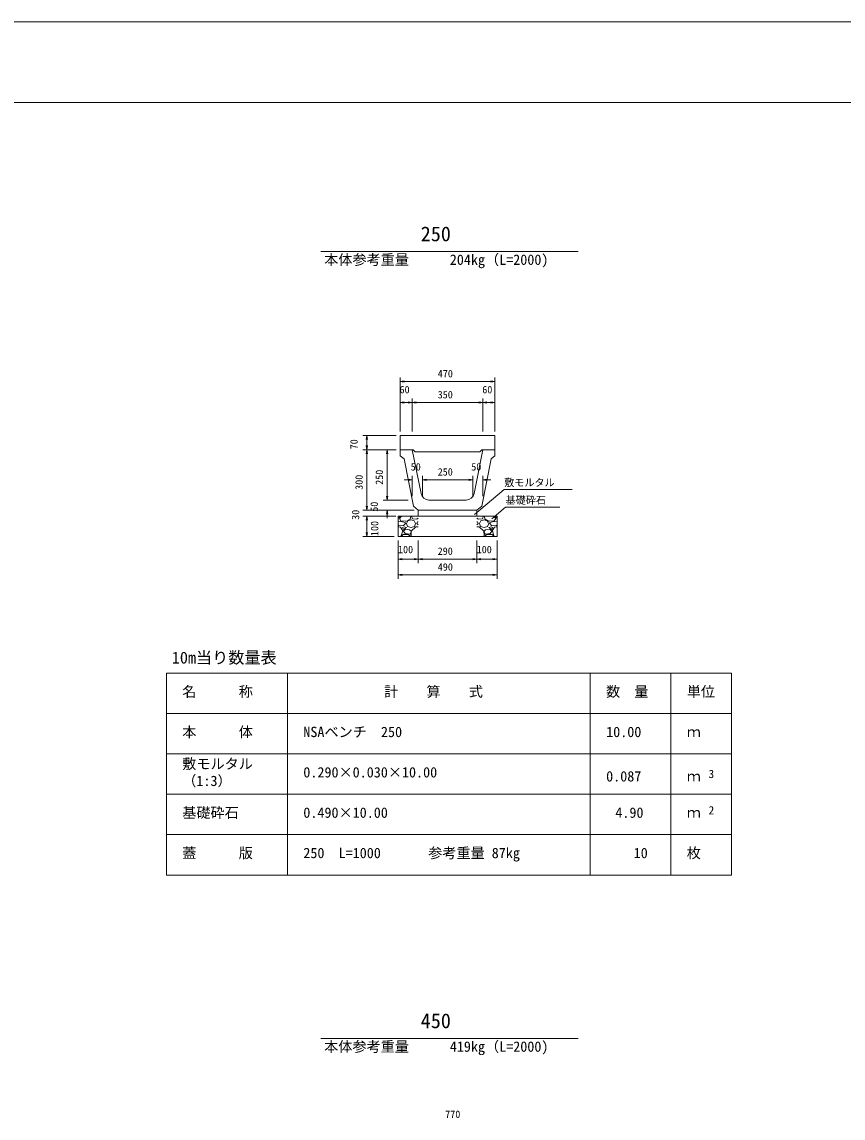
# Model space of a CAD drawing. Units: millimetres on the paper. Extents: x 0 to 841, y 0 to 594.
# Drawn here: x 217.1 to 420.5, y 322.4 to 594 of the extents above; entities that cross this region are included whole.
import ezdxf
from ezdxf.enums import TextEntityAlignment as Align

# ---------------------------------------------------------------- set-up
doc = ezdxf.new("R2010")
doc.units = ezdxf.units.MM
for name, color, linetype, lineweight in [('D-MTR-FRAM（材料表図枠）', 2, 'Continuous', 18), ('D-STR-DIM（寸法）', 7, 'Continuous', 18), ('D-STR-HTXT（旗揚げ）', 7, 'Continuous', 18), ('D-STR-STRn（構造物）', 7, 'Continuous', 18), ('D-STR（構造物外形線）', 1, 'Continuous', 18), ('D-TTL(外枠）', 2, 'Continuous', 18), ('DEFPOINTS_2', 8, 'Continuous', 18)]:
    doc.layers.add(name, color=color, linetype=linetype, lineweight=lineweight)
for name, color, linetype in [('D-MTR-TXT(文字列）', 7, 'Continuous'), ('D-MTR（材料表タイトル）', 7, 'Continuous'), ('D-STR-TXT（文字）', 7, 'Continuous'), ('D-TTL-TXT（文字）', 7, 'Continuous')]:
    doc.layers.add(name, color=color, linetype=linetype)
doc.styles.add('ＭＳ ゴシック', font='')
doc.styles.get('ＭＳ ゴシック').set_extended_font_data('MS Gothic')

msp = doc.modelspace()

# ---------------------------------------------------------------- linework, layer by layer
at = {"layer": 'D-MTR-FRAM（材料表図枠）'}
for p, q in [((252.846, 432.604), (392.846, 432.604)), ((252.846, 382.604), (252.846, 432.604)), ((282.846, 382.604), (282.846, 432.604)), ((357.846, 382.604), (357.846, 432.604)), ((377.846, 400.604), (377.846, 432.604)), ((377.846, 382.604), (377.846, 432.604)), ((392.846, 382.604), (392.846, 432.604)), ((252.846, 422.604), (392.846, 422.604)), ((252.846, 412.604), (392.846, 412.604)), ((252.846, 402.604), (392.846, 402.604)), ((252.846, 392.604), (392.846, 392.604)), ((252.846, 382.604), (392.846, 382.604))]:
    msp.add_line(p, q, dxfattribs=at)
at = {"layer": 'D-STR-DIM（寸法）'}
for p, q in [((310.76, 492.5), (310.76, 505.883)), ((334.26, 492.5), (334.26, 505.883)), ((310.76, 504.883), (311.76, 505.049)), ((311.76, 504.716), (310.76, 504.883)), ((310.76, 504.883), (311.76, 504.883)), ((333.26, 504.883), (311.76, 504.883)), ((333.26, 505.049), (334.26, 504.883)), ((334.26, 504.883), (333.26, 504.716)), ((334.26, 504.883), (333.26, 504.883)), ((310.76, 492.5), (310.76, 500.668)), ((310.76, 499.668), (311.76, 499.834)), ((312.76, 499.834), (313.76, 499.668)), ((313.76, 492.5), (313.76, 500.668)), ((313.76, 492.5), (313.76, 500.668)), ((313.76, 499.668), (314.76, 499.834)), ((330.26, 499.834), (331.26, 499.668)), ((331.26, 492.5), (331.26, 500.668)), ((331.26, 492.5), (331.26, 500.668)), ((331.26, 499.668), (332.26, 499.834)), ((333.26, 499.834), (334.26, 499.668)), ((334.26, 492.5), (334.26, 500.668)), ((311.76, 499.501), (310.76, 499.668)), ((310.76, 499.668), (311.76, 499.668)), ((311.76, 499.668), (312.76, 499.668)), ((313.76, 499.668), (312.76, 499.501)), ((313.76, 499.668), (312.76, 499.668)), ((314.76, 499.501), (313.76, 499.668)), ((313.76, 499.668), (314.76, 499.668)), ((330.26, 499.668), (314.76, 499.668)), ((331.26, 499.668), (330.26, 499.501)), ((331.26, 499.668), (330.26, 499.668)), ((332.26, 499.501), (331.26, 499.668)), ((331.26, 499.668), (332.26, 499.668)), ((333.26, 499.668), (332.26, 499.668)), ((334.26, 499.668), (333.26, 499.501)), ((334.26, 499.668), (333.26, 499.668)), ((309.76, 491.5), (301.533, 491.5)), ((302.366, 490.5), (302.533, 491.5)), ((302.533, 488), (302.366, 489)), ((302.533, 491.5), (302.699, 490.5)), ((302.533, 491.5), (302.533, 490.5)), ((302.533, 490.5), (302.533, 489)), ((302.699, 489), (302.533, 488)), ((302.533, 488), (302.533, 489)), ((309.76, 488), (301.533, 488)), ((309.76, 488), (301.533, 488)), ((302.366, 487), (302.533, 488)), ((302.533, 488), (302.699, 487)), ((302.533, 488), (302.533, 487)), ((302.533, 487), (302.533, 474)), ((309.76, 488), (306.557, 488)), ((307.39, 487), (307.557, 488)), ((307.557, 488), (307.724, 487)), ((307.557, 488), (307.557, 487)), ((307.557, 487), (307.557, 476.5)), ((313.76, 476.5), (313.76, 481.531)), ((316.26, 476.5), (316.26, 481.531)), ((316.26, 476.5), (316.26, 481.531)), ((328.76, 476.5), (328.76, 481.531)), ((328.76, 476.5), (328.76, 481.531)), ((331.26, 476.5), (331.26, 481.531)), ((312.76, 480.531), (311.76, 480.531)), ((312.76, 480.698), (313.76, 480.531)), ((313.76, 480.531), (312.76, 480.365)), ((313.76, 480.531), (312.76, 480.531)), ((316.26, 480.531), (317.26, 480.698)), ((316.26, 480.531), (317.26, 480.698)), ((317.26, 480.365), (316.26, 480.531)), ((316.26, 480.531), (317.26, 480.531)), ((317.26, 480.365), (316.26, 480.531)), ((316.26, 480.531), (317.26, 480.531)), ((317.26, 480.531), (318.26, 480.531)), ((317.26, 480.531), (327.76, 480.531)), ((327.76, 480.531), (326.76, 480.531)), ((327.76, 480.698), (328.76, 480.531)), ((327.76, 480.698), (328.76, 480.531)), ((328.76, 480.531), (327.76, 480.365)), ((328.76, 480.531), (327.76, 480.531)), ((328.76, 480.531), (327.76, 480.365)), ((328.76, 480.531), (327.76, 480.531)), ((331.26, 480.531), (332.26, 480.698)), ((332.26, 480.365), (331.26, 480.531)), ((331.26, 480.531), (332.26, 480.531)), ((332.26, 480.531), (333.26, 480.531)), ((312.76, 475.5), (306.557, 475.5)), ((312.76, 475.5), (306.557, 475.5)), ((307.557, 475.5), (307.39, 476.5)), ((307.557, 475.5), (307.39, 476.5)), ((307.557, 476.5), (307.557, 477.5)), ((307.724, 476.5), (307.557, 475.5)), ((307.557, 475.5), (307.557, 476.5)), ((307.724, 476.5), (307.557, 475.5)), ((307.557, 475.5), (307.557, 476.5)), ((314.26, 473), (301.499, 473)), ((314.26, 473), (301.499, 473)), ((314.26, 473), (301.533, 473)), ((302.499, 473), (302.332, 474)), ((302.499, 473), (302.332, 474)), ((302.533, 473), (302.366, 474)), ((302.499, 474), (302.499, 475)), ((302.499, 474), (302.499, 475)), ((302.665, 474), (302.499, 473)), ((302.499, 473), (302.499, 474)), ((302.665, 474), (302.499, 473)), ((302.499, 473), (302.499, 474)), ((302.699, 474), (302.533, 473)), ((302.533, 473), (302.533, 474)), ((314.26, 473), (306.557, 473)), ((307.39, 472), (307.557, 473)), ((307.557, 473), (307.724, 472)), ((307.557, 473), (307.557, 472)), ((309.26, 471.5), (301.499, 471.5)), ((309.26, 471.5), (301.499, 471.5)), ((309.71, 471.5), (301.499, 471.5)), ((302.332, 470.5), (302.499, 471.5)), ((302.332, 470.5), (302.499, 471.5)), ((302.332, 470.5), (302.499, 471.5)), ((302.499, 471.5), (302.665, 470.5)), ((302.499, 471.5), (302.499, 470.5)), ((302.499, 471.5), (302.665, 470.5)), ((302.499, 471.5), (302.499, 470.5)), ((302.499, 471.5), (302.665, 470.5)), ((302.499, 471.5), (302.499, 470.5)), ((302.499, 470.5), (302.499, 469.5)), ((302.499, 470.5), (302.499, 469.5)), ((302.499, 470.5), (302.499, 467.5)), ((307.557, 472), (307.557, 471)), ((302.499, 466.5), (302.332, 467.5)), ((302.665, 467.5), (302.499, 466.5)), ((302.499, 466.5), (302.499, 467.5)), ((309.26, 466.5), (301.499, 466.5)), ((310.26, 465.5), (310.26, 455.971)), ((310.26, 465.5), (310.26, 459.889)), ((315.26, 465.5), (315.26, 459.889)), ((315.26, 465.5), (315.26, 459.889)), ((329.76, 465.5), (329.76, 459.889)), ((329.76, 465.5), (329.76, 459.889)), ((334.76, 465.5), (334.76, 459.889)), ((334.76, 465.5), (334.76, 455.971)), ((310.26, 460.889), (311.26, 461.055)), ((311.26, 460.722), (310.26, 460.889)), ((310.26, 460.889), (311.26, 460.889)), ((314.26, 460.889), (311.26, 460.889)), ((314.26, 461.055), (315.26, 460.889)), ((315.26, 460.889), (314.26, 460.722)), ((315.26, 460.889), (314.26, 460.889)), ((315.26, 460.889), (316.26, 461.055)), ((316.26, 460.722), (315.26, 460.889)), ((315.26, 460.889), (316.26, 460.889)), ((328.76, 460.889), (316.26, 460.889)), ((328.76, 461.055), (329.76, 460.889)), ((329.76, 460.889), (328.76, 460.722)), ((329.76, 460.889), (328.76, 460.889)), ((329.76, 460.889), (330.76, 461.055)), ((330.76, 460.722), (329.76, 460.889)), ((329.76, 460.889), (330.76, 460.889)), ((330.76, 460.889), (333.76, 460.889)), ((333.76, 461.055), (334.76, 460.889)), ((334.76, 460.889), (333.76, 460.722)), ((334.76, 460.889), (333.76, 460.889)), ((310.26, 456.971), (311.26, 457.138)), ((311.26, 456.804), (310.26, 456.971)), ((310.26, 456.971), (311.26, 456.971)), ((333.76, 456.971), (311.26, 456.971)), ((333.76, 457.138), (334.76, 456.971)), ((334.76, 456.971), (333.76, 456.804)), ((334.76, 456.971), (333.76, 456.971))]:
    msp.add_line(p, q, dxfattribs=at)
at = {"layer": 'D-STR-HTXT（旗揚げ）'}
for p, q in [((291.108, 537.096), (354.892, 537.096)), ((329.204, 471.965), (336.547, 478.135)), ((353.403, 478.135), (336.547, 478.135)), ((333.444, 470.888), (336.883, 473.771)), ((350.357, 473.771), (336.883, 473.771)), ((291.108, 342.096), (354.892, 342.096))]:
    msp.add_line(p, q, dxfattribs=at)
at = {"layer": 'D-STR-STRn（構造物）'}
for p, q in [((315.26, 473), (315.26, 471.5)), ((329.76, 473), (329.76, 471.5)), ((315.26, 471.5), (310.26, 471.5)), ((310.26, 471.5), (310.26, 466.5)), ((310.26, 471.065), (310.823, 471.5)), ((311.023, 470.192), (310.26, 470.112)), ((310.569, 470.948), (311.066, 471.5)), ((310.928, 470.345), (310.578, 470.945)), ((312.165, 470.258), (310.915, 470.358)), ((312.017, 469.951), (311.017, 470.201)), ((312.069, 469.695), (312.019, 469.945)), ((313.221, 470.794), (312.171, 470.244)), ((312.367, 469.697), (312.667, 470.397)), ((312.669, 470.398), (313.469, 470.648)), ((313.42, 471.497), (313.22, 470.797)), ((313.467, 470.647), (314.267, 470.347)), ((313.591, 471.5), (313.86, 470.859)), ((313.866, 470.845), (314.916, 470.795)), ((314.269, 470.346), (314.569, 469.696)), ((314.918, 469.699), (315.068, 470.099)), ((314.919, 470.801), (315.26, 471.065)), ((315.26, 470.112), (315.073, 470.092)), ((331.86, 471.5), (315.26, 471.5)), ((329.76, 471.5), (334.76, 471.5)), ((330.101, 470.801), (329.76, 471.065)), ((329.76, 470.112), (329.947, 470.092)), ((330.102, 469.699), (329.952, 470.099)), ((331.154, 470.845), (330.104, 470.795)), ((330.751, 470.346), (330.451, 469.696)), ((331.553, 470.647), (330.753, 470.347)), ((331.429, 471.5), (331.16, 470.859)), ((332.351, 470.398), (331.551, 470.648)), ((331.6, 471.497), (331.8, 470.797)), ((331.799, 470.794), (332.849, 470.244)), ((332.652, 469.697), (332.352, 470.397)), ((332.854, 470.258), (334.104, 470.358)), ((332.951, 469.695), (333.001, 469.945)), ((333.003, 469.951), (334.003, 470.201)), ((334.451, 470.948), (333.954, 471.5)), ((333.997, 470.192), (334.76, 470.112)), ((334.091, 470.345), (334.441, 470.945)), ((334.76, 471.065), (334.197, 471.5)), ((334.76, 471.5), (334.76, 466.5)), ((310.467, 469.114), (310.26, 469.34)), ((310.87, 468.793), (310.26, 468.844)), ((311.615, 469.201), (310.465, 469.101)), ((311.43, 467.901), (310.88, 468.801)), ((311.019, 466.646), (311.419, 467.896)), ((311.367, 468.748), (311.567, 468.248)), ((311.718, 468.896), (311.368, 468.746)), ((311.567, 468.249), (312.317, 468.699)), ((311.567, 467.8), (311.967, 467.2)), ((312.068, 468.298), (311.568, 467.798)), ((312.069, 469.698), (311.619, 469.198)), ((312.32, 468.699), (311.72, 468.899)), ((313.074, 468.151), (312.074, 468.301)), ((312.314, 469.699), (312.614, 468.999)), ((312.615, 468.994), (313.465, 468.744)), ((313.479, 467.787), (313.079, 468.137)), ((313.22, 467.048), (313.47, 467.498)), ((313.516, 467.85), (313.466, 466.8)), ((313.469, 467.498), (313.469, 467.798)), ((313.471, 468.745), (314.321, 468.995)), ((314.67, 468.897), (313.52, 467.847)), ((314.317, 469), (314.567, 469.7)), ((315.26, 468.844), (314.67, 468.893)), ((315.26, 469.34), (314.917, 469.714)), ((329.76, 469.34), (330.103, 469.714)), ((329.76, 468.844), (330.35, 468.893)), ((330.35, 468.897), (331.5, 467.847)), ((330.703, 469), (330.453, 469.7)), ((331.549, 468.745), (330.699, 468.995)), ((331.504, 467.85), (331.554, 466.8)), ((331.541, 467.787), (331.941, 468.137)), ((331.8, 467.048), (331.55, 467.498)), ((331.551, 467.498), (331.551, 467.798)), ((332.405, 468.994), (331.555, 468.744)), ((331.946, 468.151), (332.946, 468.301)), ((332.706, 469.699), (332.406, 468.999)), ((332.7, 468.699), (333.3, 468.899)), ((333.453, 468.249), (332.703, 468.699)), ((332.951, 469.698), (333.401, 469.198)), ((332.952, 468.298), (333.452, 467.798)), ((333.453, 467.8), (333.053, 467.2)), ((333.302, 468.896), (333.652, 468.746)), ((333.405, 469.201), (334.555, 469.101)), ((333.653, 468.748), (333.453, 468.248)), ((333.59, 467.901), (334.14, 468.801)), ((334.001, 466.646), (333.601, 467.896)), ((334.15, 468.793), (334.76, 468.844)), ((334.553, 469.114), (334.76, 469.34)), ((310.26, 466.5), (334.76, 466.5)), ((310.823, 466.5), (311.019, 466.651)), ((311.066, 466.5), (311.469, 466.948)), ((311.469, 466.948), (312.769, 466.948)), ((311.97, 467.196), (313.22, 467.046)), ((312.767, 466.959), (313.417, 466.509)), ((313.46, 466.809), (313.591, 466.5)), ((331.56, 466.809), (331.429, 466.5)), ((332.253, 466.959), (331.603, 466.509)), ((333.05, 467.196), (331.8, 467.046)), ((333.551, 466.948), (332.251, 466.948)), ((333.954, 466.5), (333.551, 466.948)), ((334.197, 466.5), (334.001, 466.651))]:
    msp.add_line(p, q, dxfattribs=at)
at = {"layer": 'D-STR（構造物外形線）'}
for p, q in [((334.26, 491.5), (310.76, 491.5)), ((310.76, 491.5), (310.76, 488)), ((334.26, 491.5), (334.26, 488)), ((313.76, 488), (310.76, 488)), ((310.76, 488), (310.76, 486.5)), ((314.01, 488), (310.76, 488)), ((310.76, 486.5), (311.721, 485.693)), ((313.76, 488), (315.938, 477.108)), ((314.01, 488), (314.51, 487.5)), ((330.51, 487.5), (314.51, 487.5)), ((329.082, 477.108), (331.26, 488)), ((330.51, 487.5), (331.01, 488)), ((331.01, 488), (334.26, 488)), ((331.26, 488), (334.26, 488)), ((334.26, 486.5), (333.299, 485.693)), ((334.26, 488), (334.26, 486.5)), ((311.721, 485.693), (314.06, 474)), ((330.96, 474), (333.299, 485.693)), ((317.9, 475.5), (327.12, 475.5)), ((315.26, 473), (314.06, 474)), ((315.26, 473), (329.76, 473)), ((329.76, 473), (330.96, 474))]:
    msp.add_line(p, q, dxfattribs=at)
for centre, start, end in [((317.9, 477.5), 191.30993, 270), ((327.12, 477.5), 270, 348.69007)]:
    msp.add_arc(centre, 2, start, end, dxfattribs=at)
at = {"layer": 'D-TTL(外枠）'}
msp.add_line((23, 574), (818, 574), dxfattribs=at)
at = {"layer": 'DEFPOINTS_2'}
msp.add_line((0, 594), (841, 594), dxfattribs=at)

# ---------------------------------------------------------------- texts
at = {"layer": 'D-MTR-TXT(文字列）', "style": 'ＭＳ ゴシック'}
for s, height, p in [('本体参考重量', 2.566, (291.939, 533.03)), ('204kg（L=2000)', 2.566, (323.059, 533.03)), ('名\u3000\u3000\u3000称', 2.566, (256.769, 426.007)), ('計\u3000\u3000算\u3000\u3000式', 2.566, (306.777, 426.007)), ('数\u3000量', 2.566, (361.769, 426.007)), ('単位', 2.566, (381.769, 426.007)), ('本\u3000\u3000\u3000体', 2.566, (256.769, 416.007)), ('NSAベンチ\u3000250', 2.566, (286.769, 416.007)), ('10.00', 2.566, (361.796, 416.007)), ('ｍ', 2.566, (381.769, 416.007)), ('敷モルタル', 2.566, (256.769, 408.107)), ('（1:3）', 2.566, (256.769, 403.885)), ('0.290×0.030×10.00', 2.566, (286.769, 406.007)), ('0.087', 2.566, (361.796, 405.007)), ('ｍ', 2.566, (381.769, 405.007)), ('3', 2.053, (387.171, 406.011)), ('基礎砕石', 2.566, (256.769, 396.007)), ('0.490×10.00', 2.566, (286.769, 396.007)), ('4.90', 2.566, (364.07, 396.007)), ('2', 2.053, (387.171, 397.011)), ('ｍ', 2.566, (381.769, 396.007)), ('蓋\u3000\u3000\u3000版', 2.566, (256.769, 386.007)), ('250\u3000L=1000  ', 2.566, (286.769, 386.007)), ('参考重量 87kg', 2.566, (317.706, 386.007)), ('10', 2.566, (368.618, 386.007)), ('枚', 2.566, (381.769, 386.007)), ('本体参考重量', 2.566, (291.939, 338.03)), ('419kg（L=2000)', 2.566, (323.059, 338.03))]:
    msp.add_text(s, height=height, dxfattribs=at).set_placement(p, align=Align.BOTTOM_LEFT)
at = {"layer": 'D-MTR（材料表タイトル）', "style": 'ＭＳ ゴシック'}
msp.add_text('10m当り数量表', height=2.933, dxfattribs=at).set_placement((254.188, 434.129), align=Align.BOTTOM_LEFT)
at = {"layer": 'D-STR-DIM（寸法）', "style": 'ＭＳ ゴシック'}
for s, p in [('470', (320.086, 505.383)), ('60', (310.61, 501.418)), ('350', (320.067, 500.168)), ('60', (331.11, 501.418)), ('50', (313.379, 482.281)), ('50', (328.379, 482.281)), ('250', (320.061, 481.031)), ('100', (310.228, 461.803)), ('290', (320.061, 461.389)), ('100', (329.728, 461.803)), ('490', (320.086, 457.471)), ('770', (321.933, 321.849))]:
    msp.add_text(s, height=1.833, dxfattribs=at).set_placement(p, align=Align.BOTTOM_LEFT)
for s, p in [('70', (300.783, 488.088)), ('300', (302.033, 478.057)), ('250', (307.057, 479.301)), ('30', (301.17, 470.619)), ('30', (301.17, 470.619)), ('50', (305.807, 472.619)), ('100', (305.893, 466.591))]:
    msp.add_text(s, height=1.833, rotation=90, dxfattribs=at).set_placement(p, align=Align.BOTTOM_LEFT)
at = {"layer": 'D-STR-TXT（文字）', "style": 'ＭＳ ゴシック'}
for s, p in [('敷モルタル', (336.547, 478.387)), ('基礎砕石', (336.883, 474.023))]:
    msp.add_text(s, height=1.833, dxfattribs=at).set_placement(p, align=Align.BOTTOM_LEFT)
at = {"layer": 'D-TTL-TXT（文字）', "style": 'ＭＳ ゴシック'}
for s, p in [('250', (315.856, 538.545)), ('450', (315.856, 343.545))]:
    msp.add_text(s, height=3.666, dxfattribs=at).set_placement(p, align=Align.BOTTOM_LEFT)

doc.saveas('drawing.dxf')
